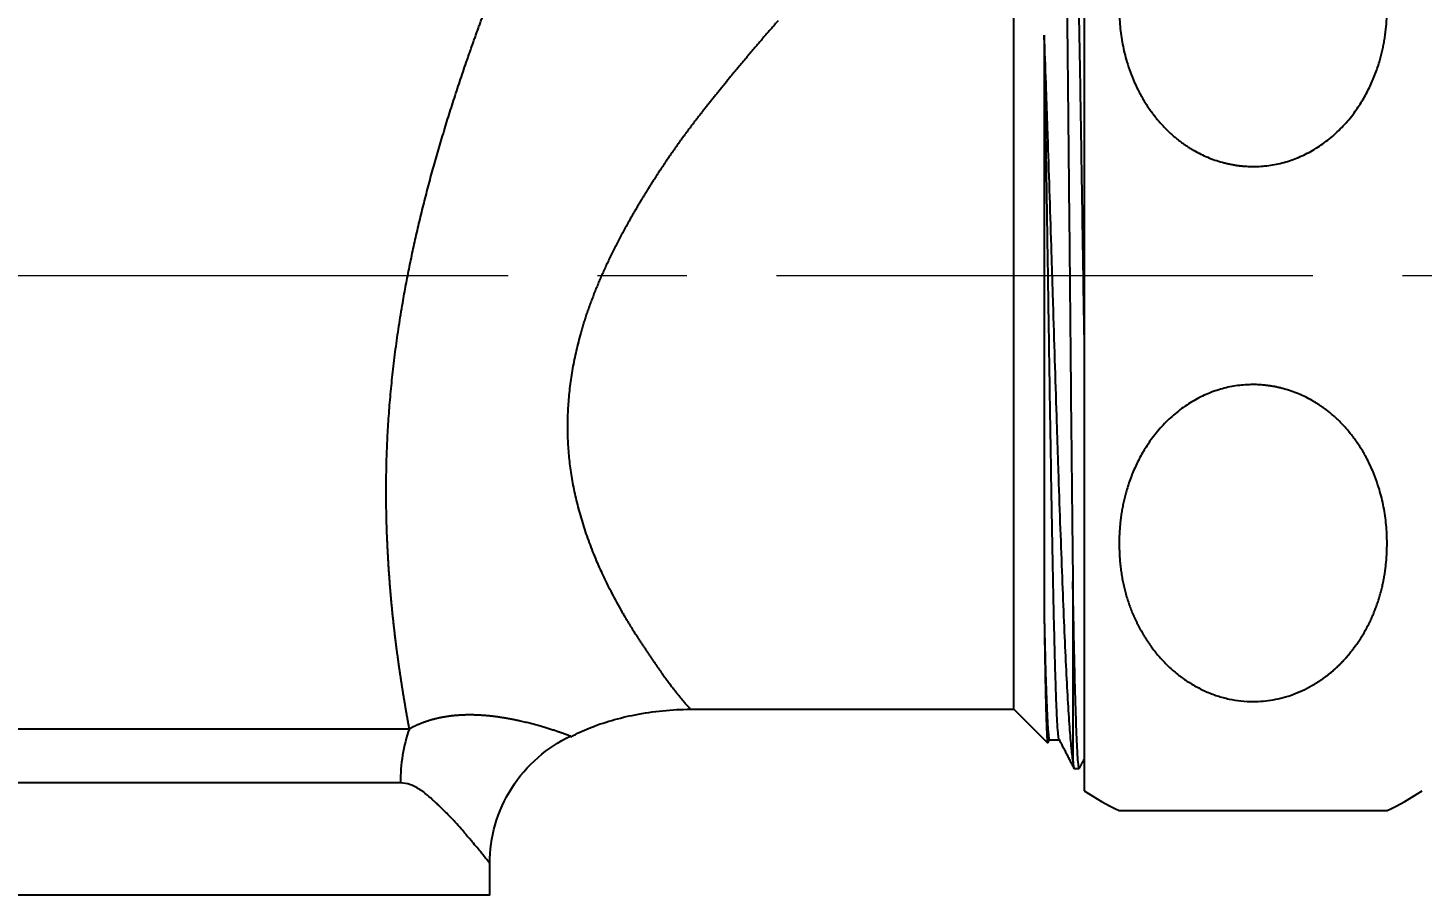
# Model space of a CAD drawing. Header units: millimetres. Extents: x 4257 to 5098, y 860 to 1455.
# Drawn here: x 4581.69 to 4631.19, y 1127.06 to 1157.86 of the extents above; entities that cross this region are included whole.
import ezdxf

# ---------------------------------------------------------------- set-up
doc = ezdxf.new("R2010")
doc.units = ezdxf.units.MM
doc.linetypes.add('CENTER2', pattern=[28.575, 19.05, -3.175, 3.175, -3.175])
doc.styles.add('Arial', font='arial.ttf')
doc.dimstyles.new('ISO-25', dxfattribs={"dimtxt": 7, "dimasz": 7, "dimexe": 1.25, "dimexo": 0.625, "dimgap": 3, "dimtad": 1, "dimtih": 1, "dimtoh": 1, "dimdec": 1, "dimlunit": 6, "dimtxsty": 'Arial', "dimcen": 0, "dimclrd": 3, "dimclre": 3, "dimclrt": 4, "dimadec": 0, "dimazin": 0, "dimtfac": 1, "dimtdec": 1, "dimtmove": 0, "dimatfit": 3, "dimfxl": 1, "dimlwd": 13, "dimlwe": 13, "dimarcsym": 0})

# ---------------------------------------------------------------- blocks, each defined once
blk = doc.blocks.new('*D24')
at = {"color": 3, "lineweight": 13, "transparency": 16777216}
for p, q in [((4708.913, 1149.061), (4726.346, 1149.061)), ((4725.096, 1142.061), (4725.096, 1044.488)), ((4725.096, 933.761), (4725.096, 1031.335)), ((4596.192, 926.761), (4726.346, 926.761))]:
    blk.add_line(p, q, dxfattribs=at)
at = {"color": 3, "transparency": 16777216}
for points in [[(4723.929, 1142.061), (4726.263, 1142.061), (4725.096, 1149.061)], [(4723.929, 933.761), (4726.263, 933.761), (4725.096, 926.761)]]:
    blk.add_solid(points, dxfattribs=at)
at = {"layer": 'Defpoints', "color": 0, "transparency": 16777216}
for p in [(4708.288, 1149.061), (4725.096, 1149.061), (4595.567, 926.761)]:
    blk.add_point(p, dxfattribs=at)
at = {"color": 4, "transparency": 16777216, "insert": (4725.096, 1037.911), "char_height": 7, "attachment_point": 5, "style": 'Arial'}
blk.add_mtext('222.3', dxfattribs=at)

msp = doc.modelspace()

# ---------------------------------------------------------------- linework, layer by layer
at = {"lineweight": 25}
for p, q in [((4619.192, 1167.361), (4619.192, 1149.061)), ((4616.692, 1133.932), (4616.692, 1164.461)), ((4617.776, 1157.601), (4617.776, 1136.821)), ((4619.192, 1149.061), (4619.192, 1130.761)), ((4618.792, 1138.202), (4618.792, 1131.869)), ((4605.219, 1133.661), (4616.692, 1133.661)), ((4616.692, 1133.661), (4616.692, 1133.932)), ((4616.692, 1133.661), (4617.876, 1132.477)), ((4560.906, 1132.97), (4595.235, 1132.97)), ((4617.961, 1132.577), (4618.31, 1132.577)), ((4618.839, 1131.561), (4619.02, 1131.561)), ((4594.916, 1131.045), (4561.292, 1131.045)), ((4598.092, 1127.061), (4598.092, 1128.187)), ((4598.092, 1127.061), (4561.292, 1127.061))]:
    msp.add_line(p, q, dxfattribs=at)
at = {"color": 1, "linetype": 'CENTER2', "lineweight": 18}
msp.add_line((4579.692, 1149.061), (4708.288, 1149.061), dxfattribs=at)
at = {"lineweight": 25}
for start, end in [(236.9443, 244.4001), (295.6126, 303.0557)]:
    msp.add_arc((4625.192, 1139.981), 11, start, end, dxfattribs=at)
msp.add_ellipse((4599.053, 1131.045), major_axis=(0, -5), ratio=0.827415, start_param=4.317216, end_param=4.712389, dxfattribs=at)
for points, knots in [([(4618.423, 1166.189), (4618.424, 1166.188), (4618.425, 1166.185), (4618.432, 1166.163), (4618.437, 1166.119), (4618.453, 1165.908), (4618.463, 1165.665), (4618.479, 1165.15), (4618.485, 1164.954), (4618.495, 1164.512), (4618.501, 1164.266), (4618.516, 1163.462), (4618.527, 1162.834), (4618.543, 1161.771), (4618.548, 1161.396), (4618.559, 1160.609), (4618.564, 1160.197), (4618.58, 1158.911), (4618.59, 1157.987), (4618.606, 1156.525), (4618.612, 1156.025), (4618.622, 1155.005), (4618.628, 1154.484), (4618.643, 1152.899), (4618.654, 1151.81), (4618.67, 1150.159), (4618.675, 1149.606), (4618.686, 1148.498), (4618.691, 1147.944), (4618.707, 1146.287), (4618.717, 1145.19), (4618.733, 1143.588), (4618.739, 1143.06), (4618.749, 1142.025), (4618.755, 1141.517), (4618.77, 1140.028), (4618.781, 1139.083), (4618.792, 1138.202)], [0, 0, 0, 0, 0.009901, 0.009901, 0.052949, 0.052949, 0.139044, 0.139044, 0.182092, 0.182092, 0.22514, 0.22514, 0.311235, 0.311235, 0.354283, 0.354283, 0.397331, 0.397331, 0.483427, 0.483427, 0.526474, 0.526474, 0.569522, 0.569522, 0.655618, 0.655618, 0.698666, 0.698666, 0.741713, 0.741713, 0.827809, 0.827809, 0.870857, 0.870857, 0.913904, 0.913904, 1, 1, 1, 1]), ([(4618.763, 1165.541), (4618.767, 1165.535), (4618.771, 1165.524), (4618.783, 1165.472), (4618.79, 1165.417), (4618.805, 1165.264), (4618.812, 1165.167), (4618.827, 1164.93), (4618.835, 1164.791), (4618.85, 1164.472), (4618.857, 1164.292), (4618.872, 1163.894), (4618.887, 1163.456), (4618.909, 1162.689), (4618.931, 1161.816), (4618.954, 1160.845), (4618.976, 1159.784), (4618.998, 1158.641), (4619.013, 1157.83), (4619.027, 1156.998), (4619.035, 1156.572), (4619.05, 1155.701), (4619.057, 1155.256), (4619.072, 1154.353), (4619.079, 1153.895), (4619.094, 1152.966), (4619.101, 1152.497), (4619.116, 1151.551), (4619.123, 1151.074), (4619.138, 1150.117), (4619.145, 1149.637), (4619.16, 1148.677), (4619.167, 1148.197), (4619.18, 1147.346), (4619.186, 1146.974), (4619.192, 1146.604)], [0, 0, 0, 0, 0.027548, 0.027548, 0.079329, 0.079329, 0.13111, 0.13111, 0.182891, 0.182891, 0.234673, 0.234673, 0.286454, 0.338235, 0.390017, 0.441798, 0.493579, 0.54536, 0.597142, 0.597142, 0.648923, 0.648923, 0.700704, 0.700704, 0.752486, 0.752486, 0.804267, 0.804267, 0.856048, 0.856048, 0.907829, 0.907829, 0.959611, 0.959611, 1, 1, 1, 1]), ([(4595.235, 1132.97), (4595.232, 1132.987), (4595.225, 1133.022), (4595.216, 1133.074), (4595.207, 1133.126), (4595.197, 1133.178), (4595.188, 1133.23), (4595.179, 1133.283), (4595.169, 1133.336), (4595.16, 1133.389), (4595.151, 1133.442), (4595.141, 1133.496), (4595.132, 1133.549), (4595.123, 1133.603), (4595.113, 1133.657), (4595.104, 1133.712), (4595.095, 1133.766), (4595.086, 1133.821), (4595.076, 1133.876), (4595.067, 1133.931), (4595.058, 1133.986), (4595.049, 1134.041), (4595.04, 1134.097), (4595.03, 1134.153), (4595.021, 1134.209), (4595.012, 1134.265), (4595.003, 1134.322), (4594.994, 1134.378), (4594.985, 1134.435), (4594.976, 1134.492), (4594.967, 1134.55), (4594.958, 1134.607), (4594.949, 1134.665), (4594.94, 1134.723), (4594.932, 1134.781), (4594.923, 1134.839), (4594.914, 1134.897), (4594.905, 1134.956), (4594.897, 1135.015), (4594.888, 1135.074), (4594.879, 1135.133), (4594.871, 1135.193), (4594.862, 1135.252), (4594.854, 1135.312), (4594.845, 1135.372), (4594.837, 1135.433), (4594.829, 1135.493), (4594.82, 1135.554), (4594.812, 1135.615), (4594.804, 1135.676), (4594.796, 1135.737), (4594.788, 1135.798), (4594.78, 1135.86), (4594.772, 1135.922), (4594.764, 1135.984), (4594.756, 1136.046), (4594.748, 1136.109), (4594.741, 1136.172), (4594.733, 1136.235), (4594.725, 1136.298), (4594.718, 1136.361), (4594.71, 1136.424), (4594.703, 1136.488), (4594.696, 1136.552), (4594.688, 1136.616), (4594.681, 1136.681), (4594.674, 1136.745), (4594.667, 1136.81), (4594.66, 1136.875), (4594.653, 1136.94), (4594.646, 1137.005), (4594.639, 1137.071), (4594.633, 1137.137), (4594.626, 1137.203), (4594.62, 1137.269), (4594.613, 1137.335), (4594.607, 1137.402), (4594.601, 1137.469), (4594.594, 1137.536), (4594.588, 1137.603), (4594.582, 1137.67), (4594.576, 1137.738), (4594.57, 1137.806), (4594.565, 1137.874), (4594.559, 1137.942), (4594.553, 1138.011), (4594.548, 1138.079), (4594.542, 1138.148), (4594.537, 1138.217), (4594.532, 1138.286), (4594.527, 1138.356), (4594.522, 1138.426), (4594.517, 1138.495), (4594.512, 1138.566), (4594.507, 1138.636), (4594.502, 1138.706), (4594.498, 1138.777), (4594.493, 1138.848), (4594.489, 1138.919), (4594.485, 1138.991), (4594.481, 1139.062), (4594.477, 1139.134), (4594.473, 1139.206), (4594.469, 1139.278), (4594.465, 1139.351), (4594.462, 1139.423), (4594.458, 1139.496), (4594.455, 1139.569), (4594.442, 1139.851), (4594.424, 1140.348), (4594.412, 1141.067), (4594.412, 1141.799), (4594.427, 1142.543), (4594.457, 1143.3), (4594.504, 1144.068), (4594.567, 1144.85), (4594.647, 1145.643), (4594.746, 1146.449), (4594.862, 1147.268), (4594.987, 1148.03), (4595.114, 1148.733), (4595.238, 1149.373), (4595.373, 1150.016), (4595.518, 1150.663), (4595.673, 1151.314), (4595.838, 1151.967), (4596.013, 1152.624), (4596.197, 1153.284), (4596.391, 1153.948), (4596.594, 1154.614), (4596.806, 1155.284), (4597.027, 1155.956), (4597.196, 1156.456), (4597.309, 1156.784), (4597.363, 1156.939), (4597.417, 1157.094), (4597.472, 1157.249), (4597.526, 1157.403), (4597.581, 1157.556), (4597.636, 1157.71), (4597.691, 1157.863), (4597.746, 1158.015), (4597.802, 1158.167), (4597.857, 1158.319), (4597.913, 1158.471), (4597.969, 1158.622), (4598.026, 1158.772), (4598.082, 1158.922), (4598.138, 1159.072), (4598.195, 1159.222), (4598.252, 1159.371), (4598.309, 1159.519), (4598.366, 1159.667), (4598.423, 1159.815), (4598.481, 1159.963), (4598.538, 1160.11), (4598.596, 1160.256), (4598.654, 1160.403), (4598.712, 1160.548), (4598.77, 1160.694), (4598.828, 1160.839), (4598.886, 1160.983), (4598.944, 1161.128), (4599.003, 1161.271), (4599.061, 1161.415), (4599.119, 1161.558), (4599.178, 1161.7), (4599.237, 1161.842), (4599.295, 1161.984), (4599.354, 1162.126), (4599.413, 1162.266), (4599.472, 1162.407), (4599.531, 1162.547), (4599.589, 1162.687), (4599.648, 1162.826), (4599.707, 1162.965), (4599.766, 1163.103), (4599.825, 1163.242), (4599.884, 1163.379), (4599.943, 1163.516), (4600.002, 1163.653), (4600.06, 1163.79), (4600.119, 1163.926), (4600.158, 1164.016), (4600.178, 1164.061)], [0, 0, 0, 0, 0.002143, 0.004287, 0.006432, 0.008578, 0.010725, 0.012874, 0.015024, 0.017175, 0.019327, 0.02148, 0.023635, 0.02579, 0.027948, 0.030106, 0.032266, 0.034427, 0.03659, 0.038753, 0.040919, 0.043085, 0.045254, 0.047423, 0.049594, 0.051767, 0.053941, 0.056117, 0.058294, 0.060473, 0.062653, 0.064835, 0.067019, 0.069204, 0.071391, 0.073579, 0.07577, 0.077962, 0.080155, 0.082351, 0.084548, 0.086747, 0.088948, 0.091151, 0.093356, 0.095562, 0.097771, 0.099981, 0.102193, 0.104408, 0.106624, 0.108842, 0.111062, 0.113284, 0.115509, 0.117735, 0.119964, 0.122194, 0.124427, 0.126662, 0.128899, 0.131138, 0.13338, 0.135623, 0.137869, 0.140117, 0.142368, 0.144621, 0.146876, 0.149134, 0.151393, 0.153656, 0.15592, 0.158188, 0.160457, 0.162729, 0.165004, 0.167281, 0.169561, 0.171843, 0.174127, 0.176415, 0.178705, 0.180997, 0.183293, 0.185591, 0.187891, 0.190195, 0.192501, 0.19481, 0.197122, 0.199436, 0.201754, 0.204074, 0.206397, 0.208723, 0.211052, 0.213384, 0.215719, 0.218056, 0.220397, 0.222741, 0.225088, 0.227438, 0.229791, 0.232147, 0.234506, 0.236869, 0.239235, 0.261877, 0.284603, 0.307434, 0.330393, 0.353506, 0.376799, 0.400299, 0.424034, 0.448034, 0.472328, 0.496946, 0.515812, 0.534785, 0.553877, 0.573101, 0.59247, 0.611996, 0.631692, 0.651571, 0.671645, 0.691927, 0.712428, 0.733161, 0.754136, 0.758992, 0.763845, 0.768695, 0.773541, 0.778384, 0.783225, 0.788062, 0.792897, 0.797729, 0.802559, 0.807386, 0.812211, 0.817035, 0.821856, 0.826675, 0.831493, 0.836309, 0.841124, 0.845937, 0.850749, 0.855561, 0.860371, 0.86518, 0.869989, 0.874797, 0.879604, 0.884412, 0.889219, 0.894026, 0.898833, 0.90364, 0.908448, 0.913256, 0.918064, 0.922873, 0.927683, 0.932493, 0.937305, 0.942118, 0.946932, 0.951747, 0.956564, 0.961383, 0.966203, 0.971025, 0.975848, 0.980674, 0.985502, 0.990332, 0.995165, 1, 1, 1, 1]), ([(4625.192, 1164.189), (4625.336, 1164.189), (4625.624, 1164.173), (4626.051, 1164.105), (4626.469, 1163.991), (4626.879, 1163.832), (4627.204, 1163.666), (4627.453, 1163.518), (4627.629, 1163.402), (4627.799, 1163.279), (4627.963, 1163.149), (4628.12, 1163.012), (4628.271, 1162.869), (4628.416, 1162.719), (4628.555, 1162.564), (4628.688, 1162.402), (4628.792, 1162.262), (4628.873, 1162.149), (4628.931, 1162.063), (4628.988, 1161.977), (4629.043, 1161.89), (4629.096, 1161.803), (4629.148, 1161.715), (4629.197, 1161.626), (4629.246, 1161.537), (4629.292, 1161.447), (4629.337, 1161.356), (4629.38, 1161.265), (4629.422, 1161.173), (4629.462, 1161.081), (4629.5, 1160.988), (4629.537, 1160.894), (4629.572, 1160.8), (4629.605, 1160.705), (4629.637, 1160.61), (4629.667, 1160.513), (4629.696, 1160.417), (4629.723, 1160.32), (4629.749, 1160.222), (4629.773, 1160.123), (4629.795, 1160.024), (4629.816, 1159.924), (4629.835, 1159.824), (4629.853, 1159.723), (4629.869, 1159.621), (4629.884, 1159.518), (4629.897, 1159.415), (4629.908, 1159.311), (4629.918, 1159.207), (4629.927, 1159.101), (4629.934, 1158.995), (4629.939, 1158.888), (4629.943, 1158.781), (4629.945, 1158.672), (4629.946, 1158.534), (4629.944, 1158.366), (4629.936, 1158.17), (4629.923, 1157.976), (4629.904, 1157.783), (4629.879, 1157.591), (4629.85, 1157.401), (4629.814, 1157.213), (4629.774, 1157.026), (4629.727, 1156.84), (4629.648, 1156.558), (4629.522, 1156.187), (4629.326, 1155.736), (4629.094, 1155.304), (4628.859, 1154.946), (4628.638, 1154.655), (4628.443, 1154.427), (4628.237, 1154.213), (4628.02, 1154.013), (4627.791, 1153.828), (4627.552, 1153.658), (4627.305, 1153.505), (4627.055, 1153.371), (4626.802, 1153.255), (4626.545, 1153.157), (4626.284, 1153.076), (4626.018, 1153.012), (4625.748, 1152.967), (4625.475, 1152.94), (4625.25, 1152.932), (4625.076, 1152.935), (4624.954, 1152.94), (4624.832, 1152.949), (4624.71, 1152.962), (4624.588, 1152.979), (4624.466, 1152.999), (4624.344, 1153.024), (4624.222, 1153.051), (4624.052, 1153.095), (4623.836, 1153.162), (4623.579, 1153.258), (4623.331, 1153.371), (4623.131, 1153.477), (4622.975, 1153.57), (4622.858, 1153.643), (4622.745, 1153.72), (4622.633, 1153.8), (4622.525, 1153.883), (4622.418, 1153.97), (4622.314, 1154.06), (4622.213, 1154.152), (4622.114, 1154.248), (4622.017, 1154.348), (4621.923, 1154.45), (4621.831, 1154.555), (4621.741, 1154.663), (4621.654, 1154.775), (4621.52, 1154.957), (4621.347, 1155.215), (4621.151, 1155.555), (4620.98, 1155.909), (4620.831, 1156.276), (4620.714, 1156.629), (4620.623, 1156.963), (4620.555, 1157.276), (4620.502, 1157.592), (4620.465, 1157.912), (4620.442, 1158.236), (4620.436, 1158.516), (4620.439, 1158.75), (4620.446, 1158.935), (4620.457, 1159.118), (4620.473, 1159.299), (4620.494, 1159.478), (4620.519, 1159.655), (4620.548, 1159.83), (4620.583, 1160.002), (4620.622, 1160.173), (4620.666, 1160.342), (4620.714, 1160.509), (4620.767, 1160.675), (4620.825, 1160.838), (4620.887, 1161), (4620.955, 1161.16), (4621.027, 1161.318), (4621.104, 1161.474), (4621.187, 1161.629), (4621.274, 1161.781), (4621.366, 1161.932), (4621.463, 1162.081), (4621.552, 1162.209), (4621.631, 1162.316), (4621.699, 1162.404), (4621.768, 1162.49), (4621.839, 1162.574), (4621.911, 1162.657), (4621.986, 1162.738), (4622.062, 1162.817), (4622.14, 1162.894), (4622.219, 1162.97), (4622.3, 1163.044), (4622.383, 1163.116), (4622.468, 1163.186), (4622.555, 1163.254), (4622.643, 1163.32), (4622.733, 1163.385), (4622.825, 1163.447), (4622.918, 1163.508), (4623.013, 1163.567), (4623.185, 1163.667), (4623.437, 1163.798), (4623.777, 1163.94), (4624.123, 1164.051), (4624.474, 1164.13), (4624.831, 1164.178), (4625.071, 1164.189), (4625.192, 1164.189)], [0, 0, 0, 0, 0.012136, 0.024248, 0.036499, 0.049043, 0.062019, 0.068244, 0.074456, 0.080668, 0.086891, 0.093135, 0.099411, 0.105731, 0.112104, 0.11854, 0.12505, 0.128274, 0.131492, 0.134703, 0.137908, 0.141109, 0.144306, 0.1475, 0.150692, 0.153883, 0.157073, 0.160264, 0.163456, 0.166651, 0.169849, 0.173051, 0.176258, 0.17947, 0.18269, 0.185918, 0.189154, 0.192399, 0.195656, 0.198923, 0.202203, 0.205495, 0.208802, 0.212124, 0.215461, 0.218816, 0.222187, 0.225577, 0.228986, 0.232415, 0.235865, 0.239337, 0.242831, 0.246349, 0.24989, 0.256296, 0.262652, 0.268964, 0.275237, 0.281478, 0.287692, 0.293884, 0.30006, 0.306225, 0.312385, 0.32826, 0.343844, 0.359236, 0.374536, 0.383918, 0.393104, 0.402122, 0.411, 0.419767, 0.428454, 0.437097, 0.445265, 0.453268, 0.461139, 0.468914, 0.47663, 0.484329, 0.492048, 0.49983, 0.50325, 0.506675, 0.510111, 0.51356, 0.517027, 0.520514, 0.524026, 0.527567, 0.531138, 0.539017, 0.546863, 0.554711, 0.562594, 0.566628, 0.570668, 0.574717, 0.578779, 0.582856, 0.586953, 0.591072, 0.595217, 0.599391, 0.603597, 0.607837, 0.612114, 0.616432, 0.620792, 0.625198, 0.63746, 0.649778, 0.662203, 0.674786, 0.687577, 0.697871, 0.708179, 0.718529, 0.728946, 0.739456, 0.750084, 0.756174, 0.762195, 0.768149, 0.774043, 0.779879, 0.785662, 0.791397, 0.797088, 0.802739, 0.808355, 0.813941, 0.819501, 0.82504, 0.830563, 0.836073, 0.841577, 0.847078, 0.85258, 0.858089, 0.863609, 0.869145, 0.874699, 0.878139, 0.881557, 0.884956, 0.888336, 0.891699, 0.895047, 0.898381, 0.901702, 0.905013, 0.908314, 0.911607, 0.914894, 0.918177, 0.921456, 0.924734, 0.928012, 0.931292, 0.934576, 0.937864, 0.948748, 0.959309, 0.969626, 0.979784, 0.989877, 1, 1, 1, 1]), ([(4608.331, 1158.112), (4608.316, 1158.095), (4608.285, 1158.06), (4608.239, 1158.008), (4608.193, 1157.956), (4608.147, 1157.903), (4608.101, 1157.851), (4608.055, 1157.798), (4608.009, 1157.746), (4607.963, 1157.693), (4607.917, 1157.639), (4607.871, 1157.586), (4607.824, 1157.533), (4607.778, 1157.479), (4607.732, 1157.426), (4607.686, 1157.372), (4607.639, 1157.318), (4607.593, 1157.264), (4607.547, 1157.209), (4607.501, 1157.155), (4607.454, 1157.101), (4607.408, 1157.046), (4607.362, 1156.991), (4607.315, 1156.936), (4607.269, 1156.881), (4607.222, 1156.826), (4607.176, 1156.77), (4607.129, 1156.715), (4607.083, 1156.659), (4607.037, 1156.604), (4606.99, 1156.548), (4606.944, 1156.492), (4606.897, 1156.435), (4606.85, 1156.379), (4606.804, 1156.323), (4606.757, 1156.266), (4606.711, 1156.21), (4606.664, 1156.153), (4606.617, 1156.096), (4606.571, 1156.039), (4606.524, 1155.982), (4606.477, 1155.925), (4606.431, 1155.867), (4606.384, 1155.81), (4606.337, 1155.752), (4606.291, 1155.694), (4606.244, 1155.636), (4606.197, 1155.579), (4606.15, 1155.52), (4606.103, 1155.462), (4606.057, 1155.404), (4606.01, 1155.346), (4605.963, 1155.287), (4605.916, 1155.228), (4605.869, 1155.17), (4605.822, 1155.111), (4605.775, 1155.052), (4605.728, 1154.993), (4605.681, 1154.934), (4605.62, 1154.857), (4605.546, 1154.763), (4605.459, 1154.651), (4605.372, 1154.539), (4605.286, 1154.426), (4605.2, 1154.312), (4605.114, 1154.198), (4605.03, 1154.083), (4604.945, 1153.968), (4604.861, 1153.852), (4604.778, 1153.736), (4604.695, 1153.62), (4604.613, 1153.502), (4604.531, 1153.385), (4604.45, 1153.267), (4604.369, 1153.148), (4604.289, 1153.029), (4604.209, 1152.909), (4604.129, 1152.789), (4604.051, 1152.669), (4603.972, 1152.548), (4603.894, 1152.426), (4603.817, 1152.305), (4603.74, 1152.182), (4603.664, 1152.06), (4603.588, 1151.937), (4603.513, 1151.813), (4603.438, 1151.689), (4603.364, 1151.565), (4603.29, 1151.44), (4603.217, 1151.315), (4603.131, 1151.168), (4603.035, 1150.999), (4602.928, 1150.808), (4602.824, 1150.618), (4602.722, 1150.429), (4602.624, 1150.24), (4602.528, 1150.053), (4602.435, 1149.866), (4602.345, 1149.68), (4602.257, 1149.495), (4602.172, 1149.311), (4602.09, 1149.129), (4602.011, 1148.947), (4601.934, 1148.766), (4601.861, 1148.586), (4601.79, 1148.408), (4601.721, 1148.23), (4601.656, 1148.054), (4601.593, 1147.879), (4601.533, 1147.705), (4601.475, 1147.532), (4601.421, 1147.361), (4601.369, 1147.191), (4601.275, 1146.868), (4601.153, 1146.392), (4601.024, 1145.762), (4600.93, 1145.133), (4600.868, 1144.509), (4600.841, 1143.889), (4600.847, 1143.275), (4600.881, 1142.772), (4600.924, 1142.375), (4600.965, 1142.076), (4601.015, 1141.772), (4601.075, 1141.465), (4601.143, 1141.155), (4601.22, 1140.842), (4601.306, 1140.526), (4601.402, 1140.209), (4601.506, 1139.89), (4601.619, 1139.571), (4601.741, 1139.252), (4601.862, 1138.958), (4601.983, 1138.683), (4602.104, 1138.419), (4602.24, 1138.138), (4602.389, 1137.841), (4602.553, 1137.531), (4602.693, 1137.279), (4602.802, 1137.089), (4602.873, 1136.966), (4602.94, 1136.853), (4603.003, 1136.748), (4603.062, 1136.651), (4603.116, 1136.564), (4603.166, 1136.484), (4603.211, 1136.412), (4603.252, 1136.347), (4603.289, 1136.29), (4603.321, 1136.24), (4603.349, 1136.197), (4603.372, 1136.161), (4603.41, 1136.103), (4603.464, 1136.021), (4603.533, 1135.915), (4603.602, 1135.813), (4603.668, 1135.712), (4603.734, 1135.615), (4603.798, 1135.521), (4603.86, 1135.429), (4603.921, 1135.34), (4603.981, 1135.253), (4604.039, 1135.17), (4604.096, 1135.088), (4604.152, 1135.01), (4604.206, 1134.934), (4604.259, 1134.861), (4604.31, 1134.79), (4604.36, 1134.721), (4604.408, 1134.655), (4604.455, 1134.592), (4604.501, 1134.531), (4604.545, 1134.472), (4604.588, 1134.416), (4604.63, 1134.362), (4604.67, 1134.31), (4604.709, 1134.26), (4604.746, 1134.213), (4604.782, 1134.168), (4604.816, 1134.125), (4604.849, 1134.084), (4604.881, 1134.046), (4604.911, 1134.009), (4604.94, 1133.975), (4604.967, 1133.942), (4604.993, 1133.912), (4605.018, 1133.883), (4605.041, 1133.856), (4605.063, 1133.831), (4605.084, 1133.808), (4605.103, 1133.787), (4605.12, 1133.768), (4605.136, 1133.75), (4605.151, 1133.734), (4605.165, 1133.72), (4605.177, 1133.707), (4605.187, 1133.696), (4605.196, 1133.686), (4605.204, 1133.678), (4605.211, 1133.672), (4605.216, 1133.667), (4605.219, 1133.664), (4605.221, 1133.662), (4605.222, 1133.661), (4605.222, 1133.661), (4605.222, 1133.661)], [0, 0, 0, 0, 0.002159, 0.004318, 0.006477, 0.008637, 0.010796, 0.012957, 0.015117, 0.017278, 0.019439, 0.0216, 0.023761, 0.025923, 0.028085, 0.030247, 0.03241, 0.034573, 0.036736, 0.038899, 0.041063, 0.043227, 0.045391, 0.047556, 0.04972, 0.051885, 0.054051, 0.056216, 0.058382, 0.060548, 0.062715, 0.064881, 0.067048, 0.069216, 0.071383, 0.073551, 0.075719, 0.077887, 0.080056, 0.082225, 0.084394, 0.086564, 0.088733, 0.090903, 0.093074, 0.095244, 0.097415, 0.099586, 0.101758, 0.103929, 0.106101, 0.108274, 0.110446, 0.112619, 0.114792, 0.116965, 0.119139, 0.121313, 0.123487, 0.125661, 0.129737, 0.133809, 0.137877, 0.141943, 0.146005, 0.150065, 0.154121, 0.158174, 0.162225, 0.166272, 0.170317, 0.174359, 0.178398, 0.182434, 0.186468, 0.1905, 0.194528, 0.198555, 0.202579, 0.2066, 0.21062, 0.214637, 0.218652, 0.222665, 0.226675, 0.230684, 0.234691, 0.238696, 0.242699, 0.2467, 0.250699, 0.256783, 0.262805, 0.268765, 0.274664, 0.280503, 0.286283, 0.292002, 0.297663, 0.303265, 0.30881, 0.314297, 0.319728, 0.325103, 0.330422, 0.335686, 0.340897, 0.346054, 0.351158, 0.35621, 0.361211, 0.366162, 0.371063, 0.375915, 0.393943, 0.41186, 0.429715, 0.447554, 0.465428, 0.483382, 0.501465, 0.510414, 0.51962, 0.529088, 0.538822, 0.548827, 0.559107, 0.569665, 0.580506, 0.591631, 0.603044, 0.614747, 0.626744, 0.636178, 0.646592, 0.657986, 0.670361, 0.683717, 0.698054, 0.704145, 0.709889, 0.715285, 0.720332, 0.725032, 0.729385, 0.733389, 0.737045, 0.740353, 0.743314, 0.745927, 0.748191, 0.750108, 0.751677, 0.757534, 0.763349, 0.769122, 0.774853, 0.780542, 0.78619, 0.791796, 0.79736, 0.802884, 0.808366, 0.813808, 0.819208, 0.824568, 0.829888, 0.835167, 0.840406, 0.845605, 0.850763, 0.855883, 0.860962, 0.866003, 0.871004, 0.875966, 0.880889, 0.885774, 0.89062, 0.895428, 0.900198, 0.90493, 0.909625, 0.914282, 0.918903, 0.923486, 0.928032, 0.932543, 0.937017, 0.941455, 0.945857, 0.950224, 0.954556, 0.958853, 0.963116, 0.967344, 0.971539, 0.9757, 0.979827, 0.983922, 0.987984, 0.992014, 0.996012, 0.999978, 1, 1, 1, 1]), ([(4618.303, 1132.583), (4618.302, 1132.585), (4618.296, 1132.598), (4618.29, 1132.624), (4618.276, 1132.709), (4618.267, 1132.798), (4618.249, 1133.036), (4618.24, 1133.185), (4618.222, 1133.537), (4618.213, 1133.741), (4618.196, 1134.198), (4618.187, 1134.451), (4618.17, 1135.003), (4618.162, 1135.3), (4618.145, 1135.935), (4618.136, 1136.271), (4618.12, 1136.978), (4618.112, 1137.347), (4618.095, 1138.114), (4618.087, 1138.511), (4618.072, 1139.328), (4618.064, 1139.747), (4618.048, 1140.603), (4618.04, 1141.039), (4618.025, 1141.923), (4618.018, 1142.37), (4618.003, 1143.273), (4617.995, 1143.728), (4617.981, 1144.64), (4617.973, 1145.098), (4617.959, 1146.011), (4617.952, 1146.467), (4617.938, 1147.374), (4617.931, 1147.825), (4617.918, 1148.719), (4617.911, 1149.161), (4617.897, 1150.035), (4617.891, 1150.467), (4617.878, 1151.315), (4617.871, 1151.733), (4617.859, 1152.552), (4617.852, 1152.954), (4617.84, 1153.74), (4617.834, 1154.124), (4617.822, 1154.873), (4617.816, 1155.239), (4617.804, 1155.949), (4617.792, 1156.639), (4617.781, 1157.287), (4617.776, 1157.601)], [0, 0, 0, 0, 0.005417, 0.026579, 0.026579, 0.068901, 0.068901, 0.111224, 0.111224, 0.153547, 0.153547, 0.195869, 0.195869, 0.238192, 0.238192, 0.280515, 0.280515, 0.322837, 0.322837, 0.36516, 0.36516, 0.407483, 0.407483, 0.449805, 0.449805, 0.492128, 0.492128, 0.534451, 0.534451, 0.576773, 0.576773, 0.619096, 0.619096, 0.661419, 0.661419, 0.703741, 0.703741, 0.746064, 0.746064, 0.788387, 0.788387, 0.830709, 0.830709, 0.873032, 0.873032, 0.915355, 0.915355, 0.957677, 1, 1, 1, 1]), ([(4618.792, 1131.869), (4618.77, 1132.021), (4618.749, 1132.214), (4618.717, 1132.562), (4618.707, 1132.688), (4618.686, 1132.96), (4618.675, 1133.105), (4618.622, 1133.879), (4618.58, 1134.647), (4618.516, 1135.986), (4618.495, 1136.464), (4618.453, 1137.474), (4618.432, 1138.007), (4618.368, 1139.675), (4618.326, 1140.881), (4618.273, 1142.46), (4618.262, 1142.78), (4618.241, 1143.425), (4618.231, 1143.751), (4618.199, 1144.735), (4618.157, 1146.066), (4618.114, 1147.416), (4618.082, 1148.428), (4618.072, 1148.766), (4618.051, 1149.439), (4618.04, 1149.775), (4617.987, 1151.449), (4617.945, 1152.767), (4617.892, 1154.343), (4617.881, 1154.655), (4617.86, 1155.27), (4617.85, 1155.573), (4617.818, 1156.468), (4617.797, 1157.046), (4617.776, 1157.601)], [0, 0, 0, 0, 0.0625, 0.0625, 0.09375, 0.09375, 0.125, 0.125, 0.25, 0.25, 0.3125, 0.3125, 0.375, 0.375, 0.5, 0.5, 0.53125, 0.53125, 0.5625, 0.5625, 0.625, 0.6875, 0.6875, 0.71875, 0.71875, 0.75, 0.75, 0.875, 0.875, 0.90625, 0.90625, 0.9375, 0.9375, 1, 1, 1, 1]), ([(4625.192, 1133.934), (4625.047, 1133.934), (4624.759, 1133.949), (4624.332, 1134.018), (4623.914, 1134.132), (4623.504, 1134.291), (4623.179, 1134.456), (4622.93, 1134.604), (4622.754, 1134.721), (4622.584, 1134.844), (4622.42, 1134.974), (4622.263, 1135.11), (4622.112, 1135.253), (4621.967, 1135.403), (4621.828, 1135.559), (4621.695, 1135.721), (4621.591, 1135.86), (4621.51, 1135.974), (4621.452, 1136.059), (4621.395, 1136.145), (4621.34, 1136.232), (4621.287, 1136.319), (4621.236, 1136.408), (4621.186, 1136.496), (4621.138, 1136.586), (4621.091, 1136.676), (4621.046, 1136.766), (4621.003, 1136.857), (4620.961, 1136.949), (4620.921, 1137.042), (4620.883, 1137.135), (4620.846, 1137.228), (4620.811, 1137.322), (4620.778, 1137.417), (4620.746, 1137.513), (4620.716, 1137.609), (4620.687, 1137.705), (4620.66, 1137.803), (4620.634, 1137.901), (4620.61, 1137.999), (4620.588, 1138.098), (4620.567, 1138.198), (4620.548, 1138.299), (4620.53, 1138.4), (4620.514, 1138.501), (4620.499, 1138.604), (4620.486, 1138.707), (4620.475, 1138.811), (4620.465, 1138.916), (4620.456, 1139.021), (4620.449, 1139.127), (4620.444, 1139.234), (4620.44, 1139.341), (4620.438, 1139.45), (4620.437, 1139.588), (4620.439, 1139.756), (4620.447, 1139.952), (4620.461, 1140.146), (4620.479, 1140.339), (4620.504, 1140.531), (4620.534, 1140.721), (4620.569, 1140.909), (4620.61, 1141.097), (4620.656, 1141.283), (4620.735, 1141.564), (4620.861, 1141.936), (4621.057, 1142.387), (4621.289, 1142.818), (4621.524, 1143.176), (4621.746, 1143.467), (4621.941, 1143.696), (4622.147, 1143.91), (4622.364, 1144.109), (4622.592, 1144.294), (4622.832, 1144.464), (4623.078, 1144.617), (4623.329, 1144.751), (4623.581, 1144.867), (4623.838, 1144.966), (4624.099, 1145.047), (4624.365, 1145.11), (4624.635, 1145.155), (4624.909, 1145.182), (4625.133, 1145.19), (4625.307, 1145.188), (4625.429, 1145.182), (4625.551, 1145.173), (4625.673, 1145.16), (4625.795, 1145.143), (4625.917, 1145.123), (4626.039, 1145.099), (4626.161, 1145.071), (4626.331, 1145.027), (4626.547, 1144.961), (4626.804, 1144.864), (4627.052, 1144.752), (4627.252, 1144.645), (4627.409, 1144.553), (4627.525, 1144.479), (4627.639, 1144.402), (4627.75, 1144.322), (4627.859, 1144.239), (4627.965, 1144.152), (4628.069, 1144.063), (4628.17, 1143.97), (4628.269, 1143.874), (4628.366, 1143.775), (4628.46, 1143.672), (4628.552, 1143.567), (4628.642, 1143.459), (4628.729, 1143.347), (4628.864, 1143.165), (4629.036, 1142.908), (4629.232, 1142.567), (4629.404, 1142.213), (4629.552, 1141.846), (4629.669, 1141.494), (4629.76, 1141.159), (4629.828, 1140.847), (4629.881, 1140.53), (4629.918, 1140.21), (4629.941, 1139.886), (4629.947, 1139.606), (4629.944, 1139.373), (4629.937, 1139.187), (4629.926, 1139.004), (4629.91, 1138.823), (4629.89, 1138.644), (4629.864, 1138.467), (4629.835, 1138.293), (4629.8, 1138.12), (4629.761, 1137.949), (4629.718, 1137.78), (4629.669, 1137.613), (4629.616, 1137.448), (4629.558, 1137.284), (4629.496, 1137.123), (4629.428, 1136.963), (4629.356, 1136.805), (4629.279, 1136.648), (4629.197, 1136.494), (4629.109, 1136.341), (4629.017, 1136.19), (4628.92, 1136.042), (4628.831, 1135.914), (4628.752, 1135.806), (4628.684, 1135.718), (4628.615, 1135.632), (4628.544, 1135.548), (4628.472, 1135.465), (4628.397, 1135.384), (4628.321, 1135.305), (4628.244, 1135.228), (4628.164, 1135.152), (4628.083, 1135.079), (4628, 1135.007), (4627.915, 1134.937), (4627.829, 1134.868), (4627.74, 1134.802), (4627.65, 1134.737), (4627.559, 1134.675), (4627.465, 1134.614), (4627.37, 1134.555), (4627.198, 1134.455), (4626.946, 1134.324), (4626.606, 1134.182), (4626.26, 1134.071), (4625.909, 1133.992), (4625.552, 1133.944), (4625.312, 1133.934), (4625.192, 1133.934)], [0, 0, 0, 0, 0.012136, 0.024248, 0.036499, 0.049043, 0.062019, 0.068244, 0.074456, 0.080668, 0.086891, 0.093135, 0.099411, 0.105731, 0.112104, 0.11854, 0.12505, 0.128274, 0.131492, 0.134703, 0.137908, 0.141109, 0.144306, 0.1475, 0.150692, 0.153883, 0.157073, 0.160264, 0.163456, 0.166651, 0.169849, 0.173051, 0.176258, 0.17947, 0.18269, 0.185918, 0.189154, 0.192399, 0.195656, 0.198923, 0.202203, 0.205495, 0.208802, 0.212124, 0.215461, 0.218816, 0.222187, 0.225577, 0.228986, 0.232415, 0.235865, 0.239337, 0.242831, 0.246349, 0.24989, 0.256296, 0.262652, 0.268964, 0.275237, 0.281478, 0.287692, 0.293884, 0.30006, 0.306225, 0.312385, 0.32826, 0.343844, 0.359236, 0.374536, 0.383918, 0.393104, 0.402122, 0.411, 0.419767, 0.428454, 0.437097, 0.445265, 0.453268, 0.461139, 0.468914, 0.47663, 0.484329, 0.492048, 0.49983, 0.50325, 0.506675, 0.510111, 0.51356, 0.517027, 0.520514, 0.524026, 0.527567, 0.531138, 0.539017, 0.546863, 0.554711, 0.562594, 0.566628, 0.570668, 0.574717, 0.578779, 0.582856, 0.586953, 0.591072, 0.595217, 0.599391, 0.603597, 0.607837, 0.612114, 0.616432, 0.620792, 0.625198, 0.63746, 0.649778, 0.662203, 0.674786, 0.687577, 0.697871, 0.708179, 0.718529, 0.728946, 0.739456, 0.750084, 0.756174, 0.762195, 0.768149, 0.774043, 0.779879, 0.785662, 0.791397, 0.797088, 0.802739, 0.808355, 0.813941, 0.819501, 0.82504, 0.830563, 0.836073, 0.841577, 0.847078, 0.85258, 0.858089, 0.863609, 0.869145, 0.874699, 0.878139, 0.881557, 0.884956, 0.888336, 0.891699, 0.895047, 0.898381, 0.901702, 0.905013, 0.908314, 0.911607, 0.914894, 0.918177, 0.921456, 0.924734, 0.928012, 0.931292, 0.934576, 0.937864, 0.948748, 0.959309, 0.969626, 0.979784, 0.989877, 1, 1, 1, 1]), ([(4619.02, 1131.561), (4619.016, 1131.561), (4619.012, 1131.567), (4619.004, 1131.592), (4618.999, 1131.616), (4618.985, 1131.716), (4618.975, 1131.821), (4618.956, 1132.106), (4618.946, 1132.286), (4618.927, 1132.717), (4618.917, 1132.969), (4618.898, 1133.542), (4618.888, 1133.863), (4618.869, 1134.57), (4618.859, 1134.956), (4618.84, 1135.788), (4618.83, 1136.233), (4618.811, 1137.179), (4618.801, 1137.678), (4618.792, 1138.202)], [0, 0, 0, 0, 0.048223, 0.048223, 0.111675, 0.111675, 0.238579, 0.238579, 0.365482, 0.365482, 0.492386, 0.492386, 0.619289, 0.619289, 0.746193, 0.746193, 0.873096, 0.873096, 1, 1, 1, 1]), ([(4617.776, 1136.821), (4617.78, 1136.636), (4617.784, 1136.439), (4617.794, 1136.028), (4617.8, 1135.814), (4617.811, 1135.378), (4617.817, 1135.156), (4617.83, 1134.714), (4617.837, 1134.494), (4617.852, 1134.069), (4617.86, 1133.864), (4617.876, 1133.484), (4617.885, 1133.309), (4617.898, 1133.08), (4617.903, 1133.009), (4617.912, 1132.882), (4617.917, 1132.825), (4617.926, 1132.727), (4617.936, 1132.645), (4617.947, 1132.6), (4617.955, 1132.582), (4617.958, 1132.578), (4617.961, 1132.577), (4617.961, 1132.577), (4617.961, 1132.577), (4617.961, 1132.577), (4617.961, 1132.577), (4617.961, 1132.577), (4617.961, 1132.577), (4617.961, 1132.577), (4617.961, 1132.577), (4617.961, 1132.577)], [0, 0, 0, 0, 0.120656, 0.120656, 0.241313, 0.241313, 0.361969, 0.361969, 0.482626, 0.482626, 0.603282, 0.603282, 0.723939, 0.723939, 0.784267, 0.784267, 0.844595, 0.844595, 0.904923, 0.965252, 0.965252, 0.995416, 0.999186, 0.999422, 0.99954, 0.999599, 0.999628, 0.999628, 0.999658, 0.999658, 1, 1, 1, 1]), ([(4617.776, 1136.821), (4617.786, 1136.11), (4617.797, 1135.473), (4617.813, 1134.643), (4617.821, 1134.261), (4617.828, 1133.928), (4617.834, 1133.719), (4617.836, 1133.62), (4617.85, 1133.154), (4617.86, 1132.875), (4617.876, 1132.606), (4617.881, 1132.541), (4617.89, 1132.474), (4617.894, 1132.459), (4617.898, 1132.455)], [0, 0, 0, 0, 0.260383, 0.260383, 0.390574, 0.45567, 0.45567, 0.520766, 0.520766, 0.781148, 0.781148, 0.91134, 0.91134, 1, 1, 1, 1]), ([(4600.97, 1132.686), (4601.181, 1132.797), (4601.909, 1133.14), (4603.337, 1133.533), (4604.552, 1133.66), (4605.222, 1133.661)], [0, 0, 0, 0, 0.162033, 0.54957, 1, 1, 1, 1]), ([(4595.235, 1132.97), (4595.243, 1132.975), (4595.26, 1132.984), (4595.285, 1132.997), (4595.311, 1133.011), (4595.336, 1133.024), (4595.362, 1133.037), (4595.387, 1133.05), (4595.413, 1133.062), (4595.439, 1133.074), (4595.464, 1133.086), (4595.49, 1133.098), (4595.516, 1133.11), (4595.542, 1133.121), (4595.568, 1133.132), (4595.594, 1133.143), (4595.621, 1133.154), (4595.647, 1133.165), (4595.673, 1133.175), (4595.7, 1133.185), (4595.726, 1133.195), (4595.752, 1133.205), (4595.779, 1133.215), (4595.805, 1133.224), (4595.832, 1133.233), (4595.859, 1133.242), (4595.885, 1133.251), (4595.912, 1133.26), (4595.939, 1133.268), (4595.966, 1133.276), (4595.993, 1133.284), (4596.02, 1133.292), (4596.047, 1133.3), (4596.074, 1133.307), (4596.101, 1133.315), (4596.128, 1133.322), (4596.155, 1133.329), (4596.182, 1133.335), (4596.209, 1133.342), (4596.237, 1133.348), (4596.264, 1133.354), (4596.291, 1133.36), (4596.318, 1133.366), (4596.346, 1133.372), (4596.373, 1133.377), (4596.401, 1133.383), (4596.428, 1133.388), (4596.455, 1133.393), (4596.483, 1133.398), (4596.511, 1133.402), (4596.538, 1133.407), (4596.566, 1133.411), (4596.593, 1133.415), (4596.621, 1133.419), (4596.648, 1133.423), (4596.676, 1133.427), (4596.704, 1133.43), (4596.731, 1133.434), (4596.759, 1133.437), (4596.787, 1133.44), (4596.815, 1133.443), (4596.842, 1133.446), (4596.87, 1133.448), (4596.898, 1133.451), (4596.926, 1133.453), (4596.953, 1133.455), (4596.981, 1133.457), (4597.009, 1133.459), (4597.037, 1133.461), (4597.065, 1133.462), (4597.093, 1133.464), (4597.12, 1133.465), (4597.148, 1133.466), (4597.176, 1133.467), (4597.204, 1133.468), (4597.232, 1133.469), (4597.259, 1133.47), (4597.287, 1133.47), (4597.315, 1133.47), (4597.343, 1133.471), (4597.371, 1133.471), (4597.399, 1133.471), (4597.426, 1133.471), (4597.454, 1133.47), (4597.482, 1133.47), (4597.51, 1133.469), (4597.537, 1133.469), (4597.565, 1133.468), (4597.593, 1133.467), (4597.621, 1133.466), (4597.648, 1133.465), (4597.676, 1133.464), (4597.704, 1133.462), (4597.731, 1133.461), (4597.759, 1133.459), (4597.786, 1133.458), (4597.814, 1133.456), (4597.842, 1133.454), (4597.869, 1133.452), (4597.897, 1133.45), (4597.924, 1133.448), (4597.952, 1133.446), (4597.979, 1133.443), (4598.007, 1133.441), (4598.034, 1133.438), (4598.061, 1133.435), (4598.089, 1133.433), (4598.116, 1133.43), (4598.143, 1133.427), (4598.17, 1133.424), (4598.198, 1133.421), (4598.225, 1133.417), (4598.252, 1133.414), (4598.279, 1133.411), (4598.306, 1133.407), (4598.333, 1133.404), (4598.36, 1133.4), (4598.387, 1133.396), (4598.414, 1133.392), (4598.44, 1133.388), (4598.467, 1133.384), (4598.494, 1133.38), (4598.521, 1133.376), (4598.547, 1133.372), (4598.574, 1133.368), (4598.6, 1133.363), (4598.627, 1133.359), (4598.653, 1133.354), (4598.68, 1133.35), (4598.706, 1133.345), (4598.732, 1133.341), (4598.758, 1133.336), (4598.784, 1133.331), (4598.81, 1133.326), (4598.836, 1133.321), (4598.862, 1133.316), (4598.888, 1133.311), (4598.914, 1133.306), (4598.94, 1133.301), (4598.965, 1133.296), (4598.991, 1133.29), (4599.017, 1133.285), (4599.042, 1133.28), (4599.067, 1133.274), (4599.093, 1133.269), (4599.118, 1133.263), (4599.143, 1133.258), (4599.225, 1133.239), (4599.36, 1133.208), (4599.544, 1133.163), (4599.72, 1133.116), (4599.888, 1133.07), (4600.046, 1133.024), (4600.194, 1132.979), (4600.331, 1132.935), (4600.457, 1132.894), (4600.571, 1132.855), (4600.671, 1132.819), (4600.758, 1132.787), (4600.831, 1132.76), (4600.888, 1132.738), (4600.93, 1132.721), (4600.955, 1132.711), (4600.961, 1132.708), (4600.961, 1132.708), (4600.961, 1132.708)], [0, 0, 0, 0, 0.003167, 0.006335, 0.009503, 0.012672, 0.015842, 0.019013, 0.022184, 0.025357, 0.028531, 0.031706, 0.034883, 0.038061, 0.041241, 0.044422, 0.047605, 0.05079, 0.053977, 0.057165, 0.060356, 0.063549, 0.066744, 0.069941, 0.073141, 0.076343, 0.079547, 0.082754, 0.085964, 0.089176, 0.092392, 0.09561, 0.098831, 0.102055, 0.105282, 0.108512, 0.111745, 0.114982, 0.118222, 0.121465, 0.124712, 0.127962, 0.131216, 0.134473, 0.137734, 0.140999, 0.144267, 0.14754, 0.150816, 0.154096, 0.15738, 0.160669, 0.163961, 0.167257, 0.170558, 0.173863, 0.177172, 0.180486, 0.183804, 0.187126, 0.190453, 0.193784, 0.19712, 0.20046, 0.203805, 0.207155, 0.210509, 0.213868, 0.217232, 0.220601, 0.223974, 0.227353, 0.230736, 0.234124, 0.237517, 0.240915, 0.244318, 0.247726, 0.25114, 0.254558, 0.257981, 0.261409, 0.264843, 0.268281, 0.271725, 0.275174, 0.278628, 0.282088, 0.285552, 0.289023, 0.292498, 0.295979, 0.299465, 0.302957, 0.306454, 0.309956, 0.313465, 0.316978, 0.320498, 0.324022, 0.327553, 0.331089, 0.334631, 0.338178, 0.341732, 0.345291, 0.348856, 0.352426, 0.356003, 0.359585, 0.363173, 0.366767, 0.370367, 0.373973, 0.377585, 0.381203, 0.384827, 0.388457, 0.392093, 0.395736, 0.399384, 0.403038, 0.406699, 0.410366, 0.414039, 0.417718, 0.421403, 0.425095, 0.428793, 0.432497, 0.436208, 0.439925, 0.443648, 0.447377, 0.451113, 0.454856, 0.458605, 0.46236, 0.466122, 0.46989, 0.473665, 0.477446, 0.481234, 0.485029, 0.48883, 0.492637, 0.496451, 0.500272, 0.529963, 0.559791, 0.589764, 0.619892, 0.650184, 0.680639, 0.711199, 0.74189, 0.77276, 0.803864, 0.835264, 0.867026, 0.899224, 0.931938, 0.965254, 0.999262, 1, 1, 1, 1]), ([(4598.092, 1128.185), (4598.094, 1128.658), (4598.222, 1129.583), (4598.81, 1130.901), (4599.752, 1131.995), (4600.534, 1132.504), (4600.961, 1132.708)], [0, 0, 0, 0, 0.244939, 0.5, 0.755061, 1, 1, 1, 1]), ([(4618.792, 1131.869), (4618.793, 1131.852), (4618.794, 1131.833), (4618.798, 1131.794), (4618.8, 1131.774), (4618.804, 1131.733), (4618.806, 1131.713), (4618.81, 1131.673), (4618.813, 1131.654), (4618.818, 1131.62), (4618.821, 1131.604), (4618.827, 1131.58), (4618.83, 1131.57), (4618.835, 1131.563), (4618.837, 1131.561), (4618.839, 1131.561), (4618.839, 1131.561), (4618.839, 1131.561), (4618.839, 1131.561)], [0, 0, 0, 0, 0.152812, 0.152812, 0.305623, 0.305623, 0.458435, 0.458435, 0.611247, 0.611247, 0.764059, 0.764059, 0.91687, 0.91687, 0.993276, 0.998052, 0.998052, 1, 1, 1, 1]), ([(4598.092, 1128.185), (4598.092, 1128.185), (4598.077, 1128.205), (4598.013, 1128.286), (4597.964, 1128.349), (4597.829, 1128.518), (4597.743, 1128.623), (4597.584, 1128.814), (4597.497, 1128.917), (4597.383, 1129.052), (4597.323, 1129.122), (4597.291, 1129.159), (4597.276, 1129.177), (4597.268, 1129.186), (4597.264, 1129.191), (4597.262, 1129.193), (4597.261, 1129.194), (4597.26, 1129.195), (4597.26, 1129.195), (4597.26, 1129.195), (4597.26, 1129.195), (4597.26, 1129.195), (4597.26, 1129.196), (4597.221, 1129.241), (4597.174, 1129.296), (4597.061, 1129.428), (4596.994, 1129.505), (4596.838, 1129.679), (4596.747, 1129.776), (4596.59, 1129.938), (4596.534, 1129.995), (4596.445, 1130.084), (4596.398, 1130.129), (4596.341, 1130.184), (4596.312, 1130.212), (4596.297, 1130.226), (4596.29, 1130.233), (4596.286, 1130.236), (4596.285, 1130.238), (4596.284, 1130.239), (4596.283, 1130.24), (4596.283, 1130.24), (4596.283, 1130.24), (4596.283, 1130.24), (4596.283, 1130.24), (4596.283, 1130.24), (4596.277, 1130.245), (4596.255, 1130.267), (4596.186, 1130.333), (4596.114, 1130.399), (4596.067, 1130.443), (4596.059, 1130.451), (4596.05, 1130.459), (4596.047, 1130.462), (4596.046, 1130.462), (4596.046, 1130.463), (4596.046, 1130.463), (4596.045, 1130.463), (4596.044, 1130.465), (4596.034, 1130.473), (4596.01, 1130.496), (4595.925, 1130.571), (4595.855, 1130.63), (4595.776, 1130.692), (4595.739, 1130.721), (4595.698, 1130.751), (4595.679, 1130.765), (4595.669, 1130.772), (4595.665, 1130.775), (4595.662, 1130.777), (4595.661, 1130.777), (4595.66, 1130.778), (4595.66, 1130.778), (4595.66, 1130.778), (4595.66, 1130.778), (4595.66, 1130.778), (4595.531, 1130.867), (4595.404, 1130.934), (4595.155, 1131.023), (4595.034, 1131.045), (4594.916, 1131.045)], [0, 0, 0, 0, 0.121416, 0.121416, 0.246928, 0.246928, 0.37244, 0.37244, 0.435196, 0.466574, 0.482263, 0.490107, 0.49403, 0.495991, 0.496971, 0.497462, 0.497707, 0.497829, 0.497891, 0.497921, 0.497937, 0.497937, 0.497952, 0.497952, 0.560708, 0.560708, 0.623464, 0.623464, 0.68622, 0.68622, 0.717598, 0.717598, 0.733287, 0.741131, 0.745054, 0.747015, 0.747995, 0.748486, 0.748731, 0.748853, 0.748915, 0.748945, 0.748961, 0.748968, 0.748968, 0.748976, 0.748976, 0.764665, 0.780354, 0.796043, 0.796043, 0.798004, 0.798985, 0.799107, 0.799168, 0.799168, 0.79923, 0.79923, 0.799475, 0.799965, 0.803887, 0.811732, 0.84311, 0.84311, 0.858799, 0.866643, 0.870566, 0.872527, 0.873507, 0.873998, 0.874243, 0.874365, 0.874427, 0.874457, 0.874457, 0.874488, 0.874488, 0.937244, 0.937244, 1, 1, 1, 1]), ([(4620.437, 1130.061), (4620.437, 1130.061), (4620.444, 1130.062), (4620.477, 1130.063), (4620.532, 1130.065), (4620.61, 1130.066), (4620.71, 1130.066), (4620.833, 1130.066), (4620.979, 1130.065), (4621.149, 1130.063), (4621.344, 1130.062), (4621.515, 1130.061), (4621.649, 1130.061), (4621.736, 1130.061), (4621.825, 1130.061), (4621.916, 1130.061), (4622.01, 1130.061), (4622.106, 1130.062), (4622.205, 1130.062), (4622.306, 1130.062), (4622.41, 1130.062), (4622.516, 1130.061), (4622.624, 1130.061), (4622.735, 1130.061), (4622.848, 1130.061), (4622.964, 1130.061), (4623.149, 1130.061), (4623.408, 1130.061), (4623.747, 1130.062), (4624.095, 1130.062), (4624.451, 1130.062), (4624.814, 1130.061), (4625.206, 1130.061), (4625.623, 1130.061), (4626.058, 1130.062), (4626.482, 1130.062), (4626.895, 1130.061), (4627.245, 1130.061), (4627.539, 1130.061), (4627.78, 1130.061), (4628.009, 1130.062), (4628.226, 1130.062), (4628.433, 1130.061), (4628.629, 1130.061), (4628.781, 1130.061), (4628.898, 1130.061), (4628.981, 1130.062), (4629.062, 1130.062), (4629.138, 1130.062), (4629.211, 1130.063), (4629.28, 1130.064), (4629.346, 1130.064), (4629.408, 1130.065), (4629.467, 1130.065), (4629.522, 1130.066), (4629.574, 1130.066), (4629.623, 1130.066), (4629.667, 1130.066), (4629.709, 1130.066), (4629.747, 1130.066), (4629.782, 1130.066), (4629.813, 1130.065), (4629.841, 1130.065), (4629.866, 1130.064), (4629.887, 1130.064), (4629.905, 1130.063), (4629.92, 1130.062), (4629.932, 1130.062), (4629.94, 1130.062), (4629.945, 1130.061), (4629.946, 1130.061), (4629.946, 1130.061)], [0, 0, 0, 0, 0.026526, 0.052502, 0.077942, 0.102939, 0.12759, 0.151993, 0.176247, 0.20045, 0.224697, 0.249085, 0.257881, 0.266587, 0.275207, 0.283748, 0.292213, 0.30061, 0.308944, 0.31722, 0.325444, 0.333624, 0.341764, 0.349873, 0.357956, 0.36602, 0.374073, 0.395755, 0.416891, 0.437643, 0.458191, 0.47872, 0.499421, 0.524261, 0.5489, 0.573667, 0.598878, 0.624829, 0.642117, 0.659494, 0.677027, 0.694779, 0.712811, 0.731178, 0.749934, 0.759369, 0.768775, 0.778156, 0.787519, 0.796868, 0.806209, 0.815548, 0.824891, 0.834241, 0.843607, 0.852992, 0.862403, 0.871846, 0.881326, 0.890848, 0.900419, 0.910044, 0.919729, 0.929478, 0.939299, 0.949195, 0.959172, 0.969237, 0.979392, 0.989645, 1, 1, 1, 1])]:
    msp.add_open_spline(points, degree=3, knots=knots, dxfattribs=at)
for points, degree in [([(4617.91, 1132.473), (4617.972, 1132.59)], 1), ([(4618.3, 1132.588), (4618.568, 1132.074), (4618.836, 1131.56)], 2), ([(4619.023, 1131.561), (4619.107, 1131.723), (4619.192, 1131.884)], 2)]:
    msp.add_open_spline(points, degree=degree, dxfattribs=at)

# ---------------------------------------------------------------- dimensions: what is measured, and where the dimension line sits
dim = msp.add_linear_dim(base=(4725.096, 1149.061), p1=(4595.567, 926.761), p2=(4708.288, 1149.061), angle=90, dimstyle='ISO-25')
dim.commit()
dim.dimension.update_dxf_attribs({"geometry": '*D24', "text_midpoint": (4725.096, 1037.911)})

doc.saveas('drawing.dxf')
